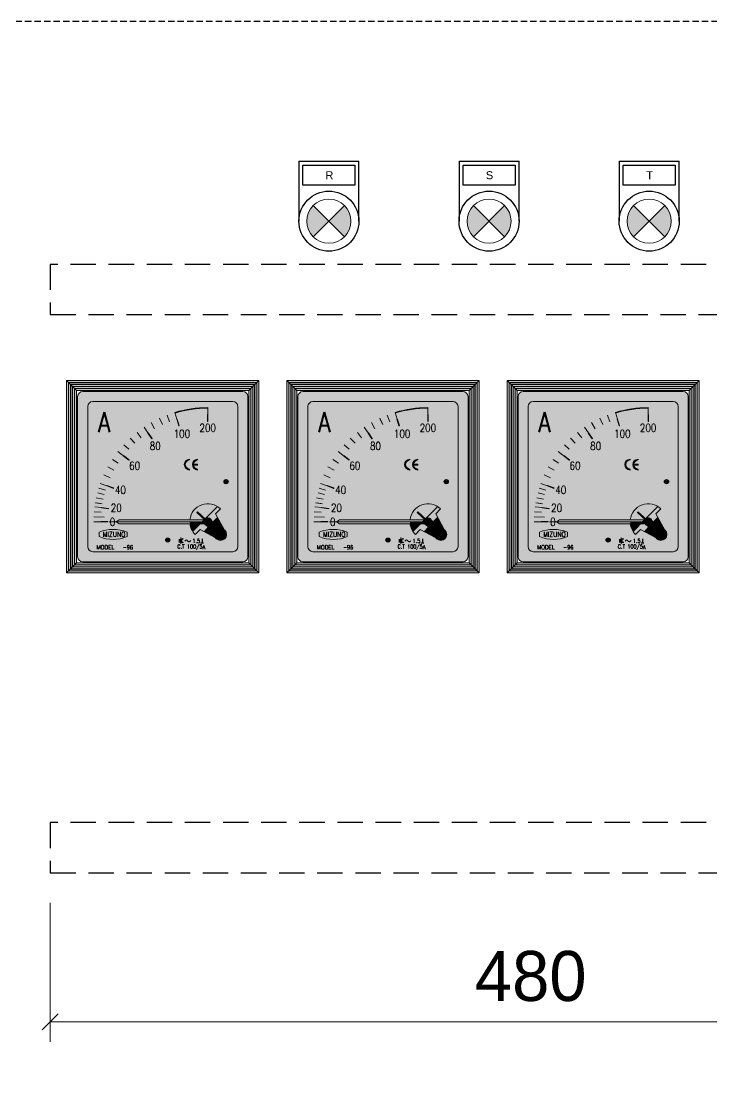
# Model space of a CAD drawing. Header units: millimetres. Extents: x 0 to 3953, y 0 to 2795.
# Drawn here: x 396 to 742, y 1993 to 2519 of the extents above; entities that cross this region are included whole.
import ezdxf
from ezdxf.enums import TextEntityAlignment as Align

# ---------------------------------------------------------------- set-up
doc = ezdxf.new("R2010")
doc.units = ezdxf.units.MM
doc.linetypes.add('HIDDEN2', pattern=[4.7624999999999975, 3.174999999999998, -1.587499999999999])
doc.linetypes.add('HIDDENX2', pattern=[19.049999999999997, 12.7, -6.349999999999999])
for name, color, linetype in [('01', 7, 'HIDDEN2'), ('cover', 4, 'Continuous'), ('DIM', 253, 'Continuous'), ('OBJ1', 2, 'Continuous')]:
    doc.layers.add(name, color=color, linetype=linetype)
doc.layers.add('07', color=5, linetype='Continuous', lineweight=5)
doc.styles.add('Arial', font='arial.ttf')
doc.styles.add('Arial-Black', font='txt')
doc.styles.add('HTXT1', font='romans.shx', dxfattribs={"width": 0.8, "height": 3, "bigfont": 'extfont.shx'})
doc.styles.add('ROMANS', font='romans.shx', dxfattribs={"height": 5, "bigfont": 'romansvn.shx'})
doc.dimstyles.new('Dim-25', dxfattribs={"dimtxt": 25, "dimasz": 8, "dimexe": 10, "dimexo": 15, "dimgap": 10, "dimtad": 1, "dimdec": 0, "dimtxsty": 'Standard', "dimblk": 'OBLIQUE', "dimcen": 10, "dimclrd": 5, "dimclre": 5, "dimclrt": 3, "dimazin": 3, "dimtfac": 1, "dimtdec": 0, "dimtmove": 0, "dimatfit": 3, "dimldrblk": 'OBLIQUE', "dimlwd": 9, "dimlwe": 9})

# ---------------------------------------------------------------- blocks, each defined once
blk = doc.blocks.new('Den XANH')
h = blk.add_hatch(color=5)
h.paths.add_polyline_path([(14.99995469494024, 14.99998362692713), (22.77812928799226, 7.221809033875109, 0.198912367379658), (25.99995469494024, 14.99998362692713, 0.198912367379658), (22.77812928799226, 22.77815821997915)])
h.paths.add_polyline_path([(14.99995469494024, 14.99998362692713), (7.22178010188822, 22.77815821997915, 0.198912367379658), (3.999954694940242, 14.99998362692713, 0.198912367379658), (7.221780101888218, 7.221809033875111)])
at = {"color": 7}
for p, q in [((-4.53050597571e-05, 44.99998362692713), (29.99995469494024, 44.99998362692713)), ((-4.53050597571e-05, 44.99998362692713), (-4.53050597571e-05, 14.99998362692713)), ((29.99995469494024, 14.99998362692713), (29.99995469494024, 44.99998362692713))]:
    blk.add_line(p, q, dxfattribs=at)
blk.add_lwpolyline([(1.999954694940242, 42.99998362692713), (27.99995469494025, 42.99998362692713), (27.99995469494025, 32.99998362692714), (1.999954694940242, 32.99998362692714)], close=True, dxfattribs=at)
blk.add_circle((14.99995469494024, 14.99998362692713), 15, dxfattribs=at)
at = {"layer": '07', "color": 5, "linetype": 'Continuous', "lineweight": 5, "ltscale": 3}
for p, q in [((22.77812928799226, 22.77815821997915), (7.221780101888218, 7.221809033875111)), ((7.221780101888221, 22.77815821997915), (22.77812928799226, 7.221809033875111))]:
    blk.add_line(p, q, dxfattribs=at)
blk.add_circle((14.99995469494024, 14.99998362692713), 11, dxfattribs=at)
at = {"layer": '01', "color": 2, "linetype": 'Continuous', "lineweight": 5, "style": 'Arial-Black'}
blk.add_attdef('T-SP', text='', height=2.400000000139697, dxfattribs=at).set_placement((15.22630830800335, 35.96791798923368), align=Align.CENTER)
blk = doc.blocks.new('Den DO')
h = blk.add_hatch(color=1)
h.paths.add_polyline_path([(7.221780101873663, 7.221809033875108), (14.99995469492568, 14.99998362692713), (7.221780101873665, 22.77815821997915, 0.198912367379658), (3.999954694925689, 14.99998362692713, 0.198912367379658)])
h.paths.add_polyline_path([(25.99995469492569, 14.99998362692713, 0.1989123673796581), (22.77812928797771, 22.77815821997915), (14.99995469492569, 14.99998362692713), (22.77812928797771, 7.221809033875105, 0.198912367379658)])
at = {"color": 7}
for p, q in [((-4.5305074309e-05, 44.99998362692713), (29.99995469492569, 44.99998362692713)), ((-4.5305074309e-05, 44.99998362692713), (-4.5305074309e-05, 14.99998362692713)), ((29.99995469492569, 14.99998362692713), (29.99995469492569, 44.99998362692713))]:
    blk.add_line(p, q, dxfattribs=at)
blk.add_lwpolyline([(1.999954694925691, 42.99998362692713), (27.99995469492569, 42.99998362692713), (27.99995469492569, 32.99998362692714), (1.999954694925691, 32.99998362692714)], close=True, dxfattribs=at)
blk.add_circle((14.99995469492569, 14.99998362692713), 15, dxfattribs=at)
at = {"layer": '07', "color": 1, "linetype": 'Continuous', "lineweight": 5, "ltscale": 3}
for p, q in [((22.77812928797771, 22.77815821997915), (7.221780101873667, 7.22180903387511)), ((7.221780101873664, 22.77815821997915), (22.77812928797771, 7.22180903387511))]:
    blk.add_line(p, q, dxfattribs=at)
blk.add_circle((14.99995469492569, 14.99998362692713), 11, dxfattribs=at)
at = {"layer": '01', "color": 2, "linetype": 'Continuous', "lineweight": 5, "style": 'Arial-Black'}
blk.add_attdef('T-SP', text='', height=2.400000000139697, dxfattribs=at).set_placement((15.2263083079888, 35.96791798923368), align=Align.CENTER)
blk = doc.blocks.new('Den VANG')
h = blk.add_hatch(color=2)
h.paths.add_polyline_path([(22.77812928797771, 7.221809033875107, 0.198912367379658), (25.99995469492569, 14.99998362692713, 0.198912367379658), (22.77812928797771, 22.77815821997915), (14.99995469492569, 14.99998362692713)])
h.paths.add_polyline_path([(7.221780101873662, 7.221809033875109), (14.99995469492569, 14.99998362692713), (7.221780101873665, 22.77815821997915, 0.198912367379658), (3.999954694925687, 14.99998362692713, 0.198912367379658)])
at = {"color": 7}
for p, q in [((-4.5305074309e-05, 44.99998362692713), (29.99995469492569, 44.99998362692713)), ((-4.5305074309e-05, 44.99998362692713), (-4.5305074309e-05, 14.99998362692713)), ((29.99995469492569, 14.99998362692713), (29.99995469492569, 44.99998362692713))]:
    blk.add_line(p, q, dxfattribs=at)
blk.add_lwpolyline([(1.999954694925691, 42.99998362692713), (27.99995469492569, 42.99998362692713), (27.99995469492569, 32.99998362692714), (1.999954694925691, 32.99998362692714)], close=True, dxfattribs=at)
blk.add_circle((14.99995469492569, 14.99998362692713), 15, dxfattribs=at)
at = {"layer": '07', "color": 2, "linetype": 'Continuous', "lineweight": 5, "ltscale": 3}
for p, q in [((22.77812928797771, 22.77815821997915), (7.221780101873667, 7.22180903387511)), ((7.221780101873666, 22.77815821997915), (22.77812928797771, 7.22180903387511))]:
    blk.add_line(p, q, dxfattribs=at)
blk.add_circle((14.99995469492569, 14.99998362692713), 11, dxfattribs=at)
at = {"layer": '01', "color": 2, "linetype": 'Continuous', "lineweight": 5, "style": 'Arial-Black'}
blk.add_attdef('T-SP', text='', height=2.400000000139697, dxfattribs=at).set_placement((15.2263083079888, 35.96791798923368), align=Align.CENTER)
blk = doc.blocks.new('*U5683')
at = {"layer": 'OBJ1', "lineweight": 25, "true_color": 0x333333}
for points in [[(47, 1), (48, 2), (-48.0000000000291, 2), (-47.00000000005821, 1.000000000029102)], [(-47, 1), (-48, 2), (-48, -94), (-47, -93)], [(46.00000000005818, 2.91038e-11), (47, 1), (-47.00000000005821, 1.000000000029102), (-46.00000000005818, 2.91038e-11)], [(-45.99999999997089, 0), (-47, 1), (-47, -93), (-46.00000000005818, -92.0000000000582)], [(45.0000000000291, -0.999999999970896), (46.00000000005818, 2.91038e-11), (-46.00000000005818, 2.91038e-11), (-45.00000000005822, -0.999999999970896)], [(-45, -1), (-46, 0), (-46.00000000005818, -92.0000000000582), (-45, -91)], [(45, -90.99999999997085), (46, -92), (46, 0), (45, -1)], [(46, -92), (47, -93), (47, 1), (46, 0)], [(46.99999999997089, -92.99999999997087), (48, -93.9999999999709), (48, 1.999999999970895), (47, 0.999999999970896)], [(44.0000000000582, -1.999999999970895), (45.00000000008731, -0.999999999970896), (-45.0000000000291, -0.999999999970896), (-44.0000000000291, -1.999999999970895)], [(-44.0000000000291, -2), (-45, -1.000000000029102), (-45.0000000000291, -91.00000000002912), (-44, -90)], [(43, -3), (44, -1.999999999970895), (-44.0000000000582, -1.999999999970895), (-43.00000000008731, -2.999999999970896)], [(-42.9999999999709, -3.000000000029102), (-44, -1.999999999970895), (-44, -90), (-43, -89)], [(44, -2), (43.0000000000291, -2.999999999970896), (42.9999999999709, -88.99999999994179), (44, -90)], [(45, -1), (44, -2), (44, -90), (45, -91)], [(-42.9999999999709, -88.9999999999709), (-43.99999999997089, -89.99999999997092), (44, -90), (42.9999999999709, -88.9999999999709)], [(47.9999999999709, -94), (47, -93), (-46.99999999997089, -92.99999999997087), (-48, -94)], [(-45.99999999997089, -91.99999999997087), (-46.99999999997089, -92.99999999997087), (46.99999999997089, -93), (45.99999999994177, -92)], [(-44.99999999994177, -90.99999999997085), (-45.99999999994177, -91.99999999997087), (46, -92), (44.99999999997089, -91)], [(45, -91), (44, -90), (-43.99999999994178, -89.99999999997092), (-44.99999999994177, -90.99999999997085)]]:
    blk.add_hatch(color=250, dxfattribs=at).paths.add_polyline_path(points)
at = {"layer": 'OBJ1', "lineweight": 25, "true_color": 0xc2c2b6}
h = blk.add_hatch(color=9, dxfattribs=at)
h.paths.add_polyline_path([(42.5, -6.000000000029102, 0.4142135623765049), (40, -3.5), (-40, -3.500000000029102, 0.4142135623730951), (-42.5, -6.000000000029102), (-42.5, -85.9999999999709, 0.4142135623730951), (-40, -88.4999999999709), (40, -88.4999999999709, 0.4142135623730951), (42.5, -85.9999999999709)])
h.paths.add_polyline_path([(37.5, -11.0000000000291, 0.4142135623730951), (35, -8.500000000029102), (-35, -8.500000000029102, 0.4142135623730951), (-37.5, -11.0000000000291), (-37.5, -80.9999999999709, 0.4142135623730951), (-35, -83.4999999999709), (35, -83.4999999999709, 2.414213562373094), (32.5, -80.9999999999709, 1), (37.5, -81)], flags=16)
at = {"layer": 'OBJ1', "lineweight": 25, "true_color": 0x9e9e8a}
blk.add_hatch(color=252, dxfattribs=at).paths.add_polyline_path([(37.5, -11.0000000000291, 0.4142135623730951), (35, -8.500000000029102), (-35, -8.500000000029102, 0.4142135623730951), (-37.5, -11.0000000000291), (-37.5, -80.9999999999709, 0.4142135623730951), (-35, -83.4999999999709), (35, -83.4999999999709, 0.4142135623696853), (37.5, -81)])
at = {"layer": 'OBJ1', "lineweight": 15}
for points in [[(6.081127271230797, -13.91593072770047), (6.167542390845482, -14.20321530284127, -0.0731777841023041), (22.5, -11.79999999995925), (22.5, -11.49999999997089, 0.0731777841022973)], [(7.188224725425242, -17.25293404702097), (7.08930366684217, -17.26758410409093), (6.998930186557117, -17.31039337944821), (8.007192862161899, -20.66222842654679), (8.09748006251175, -20.61923748045229), (8.196429180039557, -20.60477815341437)], [(-19.5711506101652, -35.50303308575531), (-19.64425265497993, -35.5712686413317), (-19.69234341033734, -35.65894577201107), (-16.94697381631703, -37.80399466695963, -0.0009877140198275), (-16.82539080345305, -37.64838537730975)], [(-30.5131979220896, -61.3769376586424), (-30.54333577456418, -61.57392315554897), (-27.06235970836133, -62.02844788285439), (-27.03791171655757, -61.84389081876725)], [(-27.48298197053373, -68.39999999999418), (-30.98298216011608, -68.39999999999418, 0.0004674378966477), (-30.9830756476731, -68.4999999999709, 0.0004674378966817), (-30.98298216011608, -68.59999999997672), (-27.48298197053373, -68.60000000181026, -0.0005001696217268), (-27.48308200453176, -68.4999999999709, -0.0005001696125924)]]:
    blk.add_hatch(color=250, dxfattribs=at).paths.add_polyline_path(points)
at = {"layer": 'OBJ1', "lineweight": 18, "true_color": 0x0f0f0f}
for points in [[(22.59999999997672, -15.00009345801663), (22.39999999996507, -15.00009345798753), (22.40000000002329, -18.49999999997089), (22.5, -18.49999999997089), (22.59999999997672, -18.49999999997089)], [(-7.289146153896578, -24.07868123153458), (-7.379568951204419, -24.12138623962528), (-7.452733967220408, -24.18955427053152), (-5.497995811572764, -27.09282806795091), (-5.42483079561498, -27.02466003707377), (-5.334457315271717, -26.98185076168738)], [(-27.85402053926373, -50.47165827892603), (-27.90219204622554, -50.55929106922121), (-27.91920717956964, -50.657832863566), (-24.62186751299305, -51.83152410204638), (-24.60485237964895, -51.73298230761428), (-24.55668087268714, -51.64534951743553)]]:
    blk.add_hatch(color=250, dxfattribs=at).paths.add_polyline_path(points)
at = {"layer": 'OBJ1', "lineweight": 15, "true_color": 0x0f0f0f}
h = blk.add_hatch(color=250, dxfattribs=at)
edge = h.paths.add_edge_path()
edge.add_ellipse((14.01762629527366, -39.94114164999337), major_axis=(-3.241788484679998, 8e-16), ratio=0.8637207557603191, start_angle=282.4888764607996, end_angle=437.5111235392002)
edge.add_line((13.40849784994498, -42.69126910655177), (13.40849784997408, -42.24513732289778))
edge.add_ellipse((14.01762629527366, -39.94114164999337), major_axis=(-2.741788484679998, 7e-16), ratio=0.8618645395826035, start_angle=284.8089846454369, end_angle=435.1910153545631, ccw=False)
edge.add_line((13.40849784994498, -37.63714597705984), (13.40849784994498, -37.19101419340586))
h = blk.add_hatch(color=250, dxfattribs=at)
edge = h.paths.add_edge_path()
edge.add_ellipse((18.02906816528411, -39.94114164999337), major_axis=(-3.241788484679998, 8e-16), ratio=0.8637207557603191, start_angle=282.4888764607996, end_angle=437.5111235392002)
edge.add_line((17.41993971995543, -42.69126910655177), (17.41993971998454, -42.24513732289778))
edge.add_ellipse((18.02906816528411, -39.94114164999337), major_axis=(-2.741788484679998, 7e-16), ratio=0.8618645395826035, start_angle=365.2391407319918, end_angle=435.1910153545631, ccw=False)
edge.add_line((15.30266683857189, -40.19114164999336), (17.41993972001364, -40.19114164999336))
edge.add_line((17.41993971995543, -40.19114164999336), (17.41993971998454, -39.69114164997882))
edge.add_line((17.41993972001364, -39.69114164996426), (15.30266683854279, -39.69114164996426))
edge.add_ellipse((18.02906816528411, -39.94114164999337), major_axis=(-2.741788484679998, 7e-16), ratio=0.8618645395826035, start_angle=284.8089846454369, end_angle=354.7608592680082, ccw=False)
edge.add_line((17.41993971995543, -37.63714597705984), (17.41993971998454, -37.19101419339131))
at = {"layer": 'OBJ1', "lineweight": 30, "true_color": 0x141414}
for points in [[(21.19600290028029, -67.00844587388565, -0.0042167665158653), (21.22134518591338, -66.98666460637467), (27.39304720624932, -60.94631950382609, 0.5574766440319135), (13.55572809002479, -67.4999999999709), (20.51880284998333, -67.4999999999709), (20.51880284998333, -67.68839377557742), (20.87248144706245, -67.33215462547378), (17.08868080002139, -63.93877164996229), (17.23986387989134, -63.78281024994794), (17.39944600994931, -63.62926540998159)], [(28.78016778122401, -62.05333476595114, 0.0494178174533333), (27.39304720622022, -60.94631950385519), (21.22134518585517, -66.98666460640379, -0.5270277873931919), (24.37288244740921, -67.85389359598047), (24.97557758889161, -68.79463277611647), (27.32459153028321, -66.37876603519544), (26.337880310748, -64.56037124583963)], [(24.97557758886251, -68.79463277611647), (27.24561513005756, -72.33790549958938, -0.3059790122533372), (30.60205770639004, -72.41875757370144), (27.32459153028321, -66.37876603519544)], [(13.55572808999568, -69.4999999999709, 0.1145223432113708), (14.91049905345426, -73.33730042297975), (18.72021797325578, -69.4999999999709)], [(22.87440803757636, -71.04754151328234), (21.76146960729966, -70.33840012131259, -0.3062721121387764), (20.51880284998333, -68.4999999999709), (20.51880284998333, -69.4999999999709), (18.72021797328489, -69.5), (14.91049905348336, -73.33730042297975, 0.0578234365606001), (16.21983221877599, -74.94666523399064), (18.66211968922289, -72.43962875410216), (20.66026822093409, -73.51189117284956)], [(20.66026822093409, -73.51189117284956), (26.41875757373055, -76.60205770639004, -0.1557283884267411), (25.86396103067091, -74.8639610306709, -0.1427860682749531), (26.33391177837621, -73.25186587809003), (22.87440803754726, -71.04754151328234)]]:
    blk.add_hatch(color=250, dxfattribs=at).paths.add_polyline_path(points)
at = {"layer": 'OBJ1', "lineweight": 25, "true_color": 0x2b2b2b}
for points in [[(13.55572808999568, -67.4999999999709), (-21.7536104900064, -67.4999999999709), (-23.23251691000769, -68.5), (13.5, -68.4999999999709, -0.0278424447443727)], [(20.51880284998333, -67.68839377560651), (20.51880285004154, -67.4999999999709), (13.55572808999568, -67.4999999999709, 0.0278424447445749), (13.5, -68.4999999999709), (19.71303023706423, -68.4999999999709)], [(13.5, -68.4999999999709), (-23.23251691000769, -68.4999999999709), (-21.7536104900064, -69.4999999999709), (13.55572808999568, -69.4999999999709, -0.0278424447447772)], [(19.71303023706423, -68.4999999999709), (13.5, -68.4999999999709, 0.0278424447445749), (13.55572808999568, -69.4999999999709), (18.72021797328489, -69.4999999999709)], [(20.51880284998333, -68.4999999999709), (19.71303023706423, -68.4999999999709), (18.72021797325578, -69.4999999999709), (20.51880284998333, -69.4999999999709)]]:
    blk.add_hatch(color=250, dxfattribs=at).paths.add_polyline_path(points)
at = {"layer": 'OBJ1', "lineweight": 30, "true_color": 0x030303}
for points in [[(21.26230462754029, -67.68175532261375, -0.0777900780864964), (21.57153271106654, -67.34269162255805), (17.39944600994931, -63.6292654099525), (17.23986388026968, -63.78281024988972), (17.08868080002139, -63.93877164996229)], [(24.3728824473219, -67.85389359583496), (23.86980308999773, -67.06864342608604, 0.3835460179617169), (21.22134518565145, -66.98666460660752), (21.1976198044722, -67.00988502288237), (21.57153271103743, -67.34269162255805, -0.6293609240649536), (23.98371634318028, -68.4999999999709, -1), (21.01628365681972, -68.4999999999709, -0.1470823766087105), (21.26230462751118, -67.68175532261375), (20.88893570535583, -67.34691111111897, 0.3762245322461113), (21.14573564950843, -69.94606715481495), (21.76146960724145, -70.33840012131259, 0.6427278185730673)]]:
    blk.add_hatch(color=18, dxfattribs=at).paths.add_polyline_path(points)
at = {"layer": 'OBJ1', "lineweight": 25, "true_color": 0x2b2b2b}
blk.add_hatch(color=250, dxfattribs=at).paths.add_polyline_path([(19.71303023703512, -68.4999999999709), (20.51880284998333, -68.4999999999709), (20.51880284998333, -67.68839377557742)], flags=17)
at = {"layer": 'OBJ1', "lineweight": 15, "true_color": 0x1c1c1c}
blk.add_hatch(color=250, dxfattribs=at).paths.add_polyline_path([(20.88893570535583, -67.34691111111897), (20.87248144706245, -67.33215462547378), (20.51880284998333, -67.68839377557742), (20.51880284998333, -68.4999999999709, -0.1565621979539747)])
at = {"layer": 'OBJ1', "lineweight": 25, "true_color": 0xdfaf9f}
blk.add_hatch(color=21, dxfattribs=at).paths.add_polyline_path([(23.98371634318028, -68.4999999999709, 1), (21.01628365681972, -68.4999999999709, 1)])
at = {"layer": 'OBJ1', "lineweight": 30, "true_color": 0x383838}
blk.add_hatch(color=250, dxfattribs=at).paths.add_polyline_path([(24.37288244740921, -67.85389359598047, -0.6427278185550493), (21.76146960718325, -70.33840012122528), (26.33391177837621, -73.25186587809003, -0.1088530434447113), (27.24561513005756, -72.33790549958938)])
at = {"layer": 'OBJ1', "lineweight": 25, "true_color": 0x191915}
blk.add_hatch(color=250, dxfattribs=at).paths.add_polyline_path([(28.86396103067091, -71.86396103067091, 1), (28.86396103067091, -77.8639610306709, 1)])
at = {"layer": 'OBJ1', "lineweight": 25, "true_color": 0x2f2f27}
blk.add_hatch(color=250, dxfattribs=at).paths.add_polyline_path([(30.42813615914202, -76.17920849553775, 0.0488725903343103), (30.65367290261202, -75.85059730702778), (27.29979740548879, -73.54869988543214, 0.0489437404981566), (27.07397772843251, -73.87781727639957)])
at = {"color": 41, "lineweight": 15, "true_color": 0xeedc77}
for p, q in [((31.49857875582529, -48.49999999997089), (31.19257139100227, -48.19399263517698)), ((31.19257139106049, -48.80600736473571), (31.49857875582529, -48.49999999997089)), ((31.3318016071571, -48.05476241905124), (31.63780897198012, -48.36076978387428)), ((31.63780897198012, -48.63923021612571), (31.33180160721531, -48.94523758089054)), ((31.63780897198012, -48.36076978387428), (31.94381633668673, -48.05476241910946)), ((31.94381633674493, -48.94523758089054), (31.63780897198012, -48.63923021612571)), ((32.08304655278335, -48.19399263526429), (31.77703918807674, -48.49999999997089)), ((31.77703918807674, -48.49999999997089), (32.08304655289976, -48.8060073647648)), ((2.36076978384517, -77.67555788441676), (2.054762419022154, -77.36955051962286)), ((2.05476241908036, -77.9815652491816), (2.36076978384517, -77.67555788441676)), ((2.19399263517698, -77.23032030349712), (2.5, -77.53632766832015)), ((2.5, -77.81478810057159), (2.193992635235189, -78.12079546533641)), ((2.5, -77.53632766832015), (2.806007364706601, -77.23032030355535)), ((2.806007364764809, -78.12079546533641), (2.5, -77.81478810057159)), ((2.945237580803221, -77.36955051971017), (2.639230216096621, -77.67555788441676)), ((2.639230216096621, -77.67555788441676), (2.945237580919638, -77.98156524921068))]:
    blk.add_line(p, q, dxfattribs=at)
at = {"layer": 'cover', "color": 3, "ltscale": 100}
blk.add_lwpolyline([(-46, -92), (46, -92), (46, 0), (-46, 0)], close=True, dxfattribs=at)
at = {"layer": 'OBJ1', "color": 27, "lineweight": 15}
for p, q in [((-48, 2), (48, 2)), ((-48, -94), (-48, 2)), ((-43, -3.000000000029102), (-48, 2)), ((-47.00000000005821, 1.000000000029102), (47, 1)), ((-47, 0.999999999970896), (-47, -93)), ((-46.00000000005818, 2.91038e-11), (46, 2.91038e-11)), ((43, -3), (48, 2)), ((46, 2.91038e-11), (46, -91.99999999997087)), ((47, 1.000000000029102), (47, -93)), ((48, 2), (48, -94)), ((-46, -2.91038e-11), (-46.00000000005818, -92)), ((-45.00000000005822, -0.999999999970896), (45, -0.999999999970896)), ((-45, -1.000000000029102), (-45, -90.99999999997085)), ((-44.0000000000582, -1.999999999970895), (44, -1.999999999970895)), ((-44, -2.0000000000291), (-44, -90)), ((-43.0000000000582, -2.999999999970896), (42.99999999994177, -3)), ((-43, -3.000000000029102), (-43, -89)), ((43, -2.999999999970896), (42.99999999994177, -89)), ((44, -1.999999999970895), (44, -90)), ((45, -0.999999999970896), (45, -90.99999999997085)), ((-48, -94), (-43, -89)), ((-43, -88.9999999999709), (43, -88.9999999999709)), ((43, -89), (48, -94)), ((48, -94), (-48, -94)), ((-47, -92.99999999997087), (46.99999999994179, -93)), ((-46, -91.99999999997087), (45.99999999994177, -92)), ((-45, -90.99999999997085), (44.99999999994177, -91)), ((-44, -89.99999999997092), (44, -90))]:
    blk.add_line(p, q, dxfattribs=at)
at = {"layer": 'OBJ1', "color": 9, "lineweight": 15, "true_color": 0xc2c2b6}
for p, q in [((-40, -3.500000000029102), (40, -3.5)), ((-42.5, -6.000000000029102), (-42.5, -85.9999999999709)), ((-35, -8.500000000029102), (35, -8.500000000029102)), ((42.5, -6.000000000029102), (42.5, -85.9999999999709)), ((-37.5, -11.0000000000291), (-37.5, -80.9999999999709)), ((37.5, -11.0000000000291), (37.5, -81)), ((-35, -83.4999999999709), (35, -83.4999999999709)), ((-40, -88.4999999999709), (40, -88.4999999999709))]:
    blk.add_line(p, q, dxfattribs=at)
at = {"layer": 'OBJ1', "color": 250, "lineweight": 18, "true_color": 0x0f0f0f}
for p, q in [((3.384076194954103, -18.53169547519064), (2.133501740405336, -15.26274097358691)), ((7.08930366684217, -17.26758410409093), (6.081127271230797, -13.91593072772957)), ((7.089276746264657, -17.26749460742576), (6.081127271230797, -13.91593072772957)), ((22.5, -14.99999999997089), (22.39999999996507, -14.99999999997089)), ((22.39999999996507, -14.99999999997089), (22.40000000002329, -18.49999999997089)), ((22.59999999997672, -15.00009345798753), (22.40000000002329, -15.00009345798753)), ((22.59999999997672, -18.49999999997089), (22.59999999997672, -15.00009345798753)), ((-4.055301651067566, -22.05577587874723), (-5.792564375849906, -19.01736869322485)), ((-0.1030153605970554, -20.00924112153007), (-1.581717300112359, -16.83694848461891)), ((22.40000000002329, -18.49999999997089), (22.5, -18.49999999997089)), ((22.5, -18.49999999997089), (22.59999999997672, -18.49999999997089)), ((-7.379568951262625, -24.12138623965438), (-9.334307106968481, -21.2181124422641)), ((-7.379568951262625, -24.12138623965438), (-7.452733967278617, -24.18955427056062)), ((-5.497995811572764, -27.09282806795091), (-7.452733967278617, -24.18955427056062)), ((-7.379568951262625, -24.12138623965438), (-7.289146153896578, -24.07868123153458)), ((-5.334457315271717, -26.98185076168738), (-7.289146153896578, -24.07868123153458)), ((-13.92785961378831, -29.31759267274174), (-16.31099061656277, -26.75425761393853)), ((-5.424830795556771, -27.02466003707377), (-5.497995811572764, -27.09282806795091)), ((-5.424830795556771, -27.02466003707377), (-5.334457315271717, -26.98185076168738)), ((-20.11446658952627, -35.20387457555626), (-20.11446658952627, -35.20387457555626)), ((-20.11446658952627, -35.20387457555626), (-20.11446658952627, -35.20387457555626)), ((-24.43720982020022, -42.82611571458983), (-27.50786840653745, -41.1465158080682)), ((-26.30839131894755, -46.59130453766556), (-29.50146364822285, -45.15802539527067)), ((-31.91728079458699, -51.71725647995481), (-28.62387660553213, -52.73296981595922)), ((-31.19953171280213, -49.38559983071172), (-27.90219204622554, -50.55929106916301)), ((-27.90219204622554, -50.55929106919212), (-27.91920717951143, -50.657832863566)), ((-27.91920717951143, -50.657832863566), (-24.62186751293484, -51.83152410201728)), ((-27.90219204622554, -50.55929106919212), (-27.85402053926373, -50.47165827895515)), ((-24.55668087268714, -51.64534951743553), (-27.85402053926373, -50.47165827895515)), ((-24.60485237964895, -51.7329823076434), (-24.62186751293484, -51.83152410201728)), ((-24.60485237964895, -51.7329823076434), (-24.55668087268714, -51.64534951743553)), ((-33.17828581173671, -56.55569476555683), (-29.80987855239073, -57.27829755179119)), ((-32.44295982236508, -54.16137327381875), (-29.26621655927738, -54.99041735884384)), ((-33.96204964118079, -61.02037927150377), (-30.53666069998872, -61.47414618736365)), ((-33.70276797952829, -59.00005939789116), (-30.25172082288191, -59.58338908397127)), ((-34.3902459841338, -66.00241035074578), (-29.22096012649126, -66.22935179964406)), ((-34.28028198133688, -63.50004218766115), (-30.79377343860688, -63.80705714103533)), ((-34.5, -68.4999999999709), (-31, -68.4999999999709))]:
    blk.add_line(p, q, dxfattribs=at)
at = {"layer": 'OBJ1', "color": 250, "lineweight": 15, "true_color": 0x0f0f0f}
for p, q in [((22.5, -15.00009345798753), (22.5, -11.49999999997089)), ((-1.322660405712666, -17.39270908560138), (-0.1030153605970554, -20.00924112150096)), ((-12.77660994126927, -23.96891145201516), (-10.7208231225959, -26.56401412797277)), ((-19.37285542848985, -30.09054185025161), (-16.92554680322064, -32.33542811989901)), ((-15.81017920735758, -27.29293863550993), (-13.92785961378831, -29.31759267274174)), ((-20.11446658952627, -35.20387457555626), (-22.41556202113861, -33.40595081311767)), ((-25.03465197246987, -37.38710089746746), (-22.26382945035584, -39.20068988960703)), ((13.40849784994498, -37.19101419340586), (13.40849784994498, -37.63714597705984)), ((17.41993971995543, -39.69114164999337), (15.30266683851368, -39.69114164999337)), ((17.41993971995543, -40.19114164999336), (15.30266683851368, -40.19114164999336)), ((17.41993971995543, -37.19101419340586), (17.41993971995543, -37.63714597705984)), ((17.41993971995543, -39.69114164999337), (17.41993971995543, -40.19114164999336)), ((13.40849784994498, -42.24513732289778), (13.40849784994498, -42.69126910655177)), ((17.41993971995543, -42.24513732289778), (17.41993971995543, -42.69126910655177)), ((-32.44295982236508, -54.16137327381875), (-29.26621655927738, -54.99041735884384)), ((-32.8835623342311, -59.13852953468449), (-30.25172082288191, -59.58338908397127)), ((-34.5, -68.4999999999709), (-31, -68.4999999999709))]:
    blk.add_line(p, q, dxfattribs=at)
at = {"layer": 'OBJ1', "color": 250, "lineweight": 15}
for p, q in [((22.5, -11.49999999997089), (22.5, -11.79999999995925)), ((7.08930366684217, -17.26758410409093), (6.998930186557117, -17.31039337947732)), ((8.007192862103691, -20.66222842654679), (6.998930186557117, -17.31039337947732)), ((7.08930366684217, -17.26758410409093), (7.188224725425242, -17.25293404702097)), ((7.188224725425242, -17.25293404702097), (8.196429180039557, -20.60477815341437)), ((8.09748006251175, -20.61923748045229), (8.007192862103691, -20.66222842654679)), ((8.09748006251175, -20.61923748045229), (8.196429180039557, -20.60477815341437)), ((-20.11446658952627, -35.20387457555626), (-19.64425265497993, -35.5712686413608)), ((-19.64425265497993, -35.5712686413317), (-19.69234341033734, -35.65894577201107)), ((-16.93436965683941, -37.81384271741263), (-19.69234341033734, -35.65894577201107)), ((-19.64425265497993, -35.5712686413317), (-19.5711506101652, -35.50303308575531)), ((-16.81319221941521, -37.65791653154884), (-19.5711506101652, -35.50303308575531)), ((-16.88628455752041, -37.72616248461418), (-16.93436965683941, -37.81384271741263)), ((-16.88628455752041, -37.72616248461418), (-16.81319221941521, -37.65791653154884)), ((-30.5131979220896, -61.3769376586424), (-30.54333577456418, -61.57392315554897)), ((-30.54333577456418, -61.57392315554897), (-27.06235970841954, -62.02844788285439)), ((-27.03791171655757, -61.84389081876725), (-30.5131979220896, -61.3769376586424)), ((-27.03791171655757, -61.84389081873813), (-27.06235970836133, -62.02844788282527)), ((-31, -68.4999999999709), (-31, -68.39999999999418)), ((-31, -68.39999999999418), (-27.48298197053373, -68.39999999999418)), ((-31, -68.4999999999709), (-31, -68.59999999997672)), ((-31, -68.59999999997672), (-27.48298197053373, -68.60000000181026)), ((-27.48298197053373, -68.39999999999418), (-27.48298197053373, -68.59999999997672))]:
    blk.add_line(p, q, dxfattribs=at)
at = {"layer": 'OBJ1', "color": 27, "lineweight": 18}
for p, q in [((21.1976198044722, -67.00988502288237), (27.39304720622022, -60.94631950385519)), ((-21.7536104900064, -67.4999999999709), (-23.23251691000769, -68.4999999999709)), ((20.51880284998333, -67.4999999999709), (-21.7536104900064, -67.4999999999709)), ((20.87248144706245, -67.33215462547378), (14.91049905342515, -73.33730042300884)), ((17.23986387997866, -63.78281024997703), (17.08868079999229, -63.93877164999139)), ((17.08868079999229, -63.93877164999139), (21.26230462751118, -67.68175532261375)), ((17.23986387997866, -63.78281024997703), (17.39944600994931, -63.62926540998159)), ((17.39944600994931, -63.62926540998159), (21.57153271103743, -67.34269162255805)), ((20.51880284998333, -68.4999999999709), (20.51880284998333, -67.4999999999709)), ((24.37288244743831, -67.85389359603867), (27.24561513005756, -72.33790549958938)), ((24.97557758889161, -68.79463277611647), (27.32459153025411, -66.37876603522454)), ((-23.23251691000769, -68.4999999999709), (-26.74091818538727, -68.4999999999709)), ((20.51880285004154, -68.4999999999709), (-23.23251691000769, -68.4999999999709)), ((-21.7536104900064, -69.4999999999709), (-23.23251691000769, -68.4999999999709)), ((20.51880284998333, -69.4999999999709), (-21.7536104900064, -69.4999999999709)), ((20.51880284998333, -68.4999999999709), (20.51880284998333, -69.4999999999709)), ((22.87440803751815, -71.04754151331142), (20.66026822093409, -73.51189117284956)), ((26.3339117783471, -73.25186587809003), (21.76146960741608, -70.3384001213708))]:
    blk.add_line(p, q, dxfattribs=at)
at = {"layer": 'OBJ1', "color": 9, "lineweight": 18, "true_color": 0xc2c2b6}
for p, q in [((26.3378803107189, -64.56037124586874), (28.78016778122401, -62.05333476595114)), ((26.3378803107189, -64.56037124583963), (30.60205770639004, -72.41875757373055)), ((18.66211968922289, -72.43962875410216), (16.21983221877599, -74.94666523401973)), ((16.21983221877599, -74.94666523401973), (18.66211968922289, -72.43962875410216)), ((18.66211968922289, -72.43962875410216), (26.41875757375965, -76.60205770641915)), ((27.29979740548879, -73.54869988543214), (30.65367290261202, -75.85059730702778)), ((27.07397772843251, -73.87781727639957), (30.42813615914202, -76.17920849553775))]:
    blk.add_line(p, q, dxfattribs=at)
at = {"layer": 'OBJ1', "color": 250, "lineweight": 18}
for p, q in [((-31.83279665443115, -73.7222222396813), (-31.83279665443115, -75.97130981876398)), ((-17.83279665448936, -73.7222222396813), (-17.83279665448936, -75.9713098187931)), ((8.008712621056471, -77.46684639857267), (9.8043898754986, -77.12904826700105)), ((8.990696308494078, -76.41619346788502), (8.990696308494078, -79.52403028769186))]:
    blk.add_line(p, q, dxfattribs=at)
at = {"layer": 'OBJ1', "color": 250, "lineweight": 25}
for p, q in [((8.008712621056471, -77.46684639857267), (9.8043898754986, -77.12904826700105)), ((8.008712621056471, -77.46684639857267), (9.66594171145698, -77.71759911917616)), ((8.008712621056471, -78.02935274250922), (9.66594171145698, -77.71759911917616)), ((8.008712621056471, -78.02935274250922), (9.66594171145698, -78.28010546308359)), ((8.008712621114682, -78.59185908641665), (9.66594171145698, -78.28010546308359)), ((8.008712621114682, -78.59185908641665), (9.8043898754986, -78.8635601803835)), ((19.67272292700363, -77.05681609048042), (19.67272292700363, -79.09028350649169)), ((18.9099717119825, -79.09028350649169), (20.36820697644726, -79.09028350649169))]:
    blk.add_line(p, q, dxfattribs=at)
at = {"layer": 'OBJ1', "color": 27, "lineweight": 25}
for centre in [(31.63780897198012, -48.49999999997089), (2.5, -77.67555788441676)]:
    blk.add_circle(centre, 1, dxfattribs=at)
at = {"layer": 'OBJ1', "color": 41, "linetype": 'ByBlock', "lineweight": 15, "true_color": 0xeedc77}
for centre in [(31.63780897198012, -48.49999999997089), (2.5, -77.67555788441676)]:
    blk.add_circle(centre, 0.84, dxfattribs=at)
at = {"layer": 'OBJ1', "color": 27, "lineweight": 18}
blk.add_circle((22.5, -68.4999999999709), 1.483716343185935, dxfattribs=at)
at = {"layer": 'OBJ1', "color": 9, "lineweight": 18, "true_color": 0xc2c2b6}
blk.add_circle((28.86396103067091, -74.8639610306709), 3, dxfattribs=at)
at = {"layer": 'OBJ1', "color": 250, "lineweight": 25}
for centre in [(9.94249751669122, -77.10306781699181), (9.94249751669122, -78.83757973034517)]:
    blk.add_circle(centre, 0.1405300834029164, dxfattribs=at)
at = {"layer": 'OBJ1', "color": 9, "lineweight": 15, "true_color": 0xc2c2b6}
for centre, start, end in [((-40, -6.000000000029102), 90, 180), ((40, -6.000000000029102), 0, 90), ((-35, -11.0000000000291), 90, 180), ((35, -11.0000000000291), 0, 90), ((-35, -80.9999999999709), 180, 270), ((35, -81), 270, 0), ((-40, -85.9999999999709), 180, 270), ((40, -85.9999999999709), 270, 0)]:
    blk.add_arc(centre, 2.5, start, end, dxfattribs=at)
at = {"layer": 'OBJ1', "color": 250, "lineweight": 15}
for radius in [57.00000000001455, 56.70000000001164]:
    blk.add_arc((22.5, -68.4999999999709), radius, 90, 106.7412721823098, dxfattribs=at)
at = {"layer": 'OBJ1', "color": 41, "linetype": 'ByBlock', "lineweight": 15, "true_color": 0xeedc77}
for centre, radius, start, end in [((31.26218649907969, -48.12437752712867), 0.0984506299738952, 45.00000000427408, 224.9999999924829), ((31.2621864991379, -48.87562247281312), 0.0984506299713328, 135.0000000004424, 314.9999999957259), ((32.01343144476414, -48.12437752718688), 0.0984506299815822, 315.0000000004423, 135.0000000004424), ((32.01343144482236, -48.87562247284222), 0.0984506299687705, 224.9999999877664, 45.00000000899055), ((2.124377527099568, -77.29993541157455), 0.0984506299738952, 45.00000000427408, 224.9999999924829), ((2.124377527157774, -78.051180357259), 0.0984506299713328, 135.0000000004424, 314.9999999957259), ((2.875622472784016, -77.29993541163277), 0.0984506299815822, 315.0000000004423, 135.0000000004424), ((2.875622472842223, -78.05118035728809), 0.0984506299687705, 224.9999999877664, 45.00000000899055)]:
    blk.add_arc(centre, radius, start, end, dxfattribs=at)
at = {"layer": 'OBJ1', "color": 9, "lineweight": 18, "true_color": 0xc2c2b6}
for centre, radius, start, end in [((22.5, -68.4999999999709), 9, 45.7495232442137, 173.6206297916501), ((22.5, -68.4999999999709), 9, 186.3793702083499, 225.7495232442137), ((28.86396103067091, -74.8639610306709), 2.043653524065109, 139.9404658112731, 151.1486009210659), ((28.86396103067091, -74.8639610306709), 2.043653524065109, 319.9409669240531, 331.1328345298811)]:
    blk.add_arc(centre, radius, start, end, dxfattribs=at)
at = {"layer": 'OBJ1', "color": 27, "lineweight": 18}
blk.add_arc((22.5, -68.4999999999709), 1.981197149987563, 144.4075214326411, 131.1617066542584, dxfattribs=at)
at = {"layer": 'OBJ1', "color": 250, "lineweight": 18}
for centre, radius, start, end in [((-24.83279665443115, -90.8467660291353), 18.49999999991149, 67.7667282020393, 112.2332717979607), ((-24.83279665443115, -58.84676602925174), 18.49999999997884, 247.7667282020393, 292.2332717979607)]:
    blk.add_arc(centre, radius, start, end, dxfattribs=at)
at = {"layer": 'OBJ1', "color": 250, "lineweight": 25}
for centre, radius, start, end in [((11.77414384711301, -78.64010705269175), 0.9057334421040192, 29.22821423272562, 149.4755573158565), ((13.12150468729669, -77.33731304950197), 1.025039036322419, 237.0887620884948, 329.2459705124842)]:
    blk.add_arc(centre, radius, start, end, dxfattribs=at)
at = {"layer": 'OBJ1', "color": 250, "lineweight": 15, "true_color": 0x0f0f0f}
for centre, major_axis, ratio, start_param, end_param in [((14.01762629527366, -39.94114164999337), (-3.241788484679998, 8e-16), 0.8637207557603191, 4.901411470570119, 7.664959143789053), ((14.01762629527366, -39.94114164999337), (-2.741788484679998, 7e-16), 0.8618645395826035, 4.936423011782686, 7.629947602576486), ((18.02906816528411, -39.94114164999337), (-3.241788484679998, 8e-16), 0.8637207557603191, 4.901411470570119, 7.664959143789053), ((18.02906816528411, -39.94114164999337), (-2.741788484679998, 7e-16), 0.8618645395826035, 4.936423011782686, 6.177191486585963), ((18.02906816528411, -39.94114164999337), (-2.741788484679998, 7e-16), 0.8618645395826035, 6.38917912777321, 7.629947602576486)]:
    blk.add_ellipse(centre, major_axis=major_axis, ratio=ratio, start_param=start_param, end_param=end_param, dxfattribs=at)
at = {"layer": 'OBJ1', "color": 0, "lineweight": 30, "insert": (-32.42679954005871, -13.82701537999674), "char_height": 10, "width": 13.33669885000563, "attachment_point": 1, "style": 'HTXT1'}
blk.add_mtext('{\\C250;\\c986895;A}', dxfattribs=at)
at = {"layer": 'OBJ1', "color": 250, "lineweight": 15, "attachment_point": 1}
for s, insert, char_height, width, style in [('200', (18.33747968749958, -19.5976831894659), 4, 9.708894890005467, 'HTXT1'), ('100', (5.454539597500115, -22.59008485949016), 4, 18.93495667001116, 'HTXT1'), ('20', (-25.9725138124777, -59.60357550947811), 4, 13.37621834999299, 'HTXT1'), ('MODEL', (-33.03853678051382, -80.29999999998834), 2, 49.18823644431539, 'ROMANS'), ('-96', (-19.91243605001364, -80.29999999998834), 2, 17.65497829999367, 'HTXT1'), ('C.T 100/5', (7.30726226995466, -79.918647220009), 2, 29.35058359999676, 'HTXT1'), ('A', (19.87636588996975, -80.29999999998834), 2, 9.301026130007813, 'HTXT1')]:
    blk.add_mtext(s, dxfattribs=dict(at, insert=insert, char_height=char_height, width=width, style=style))
at = {"layer": 'OBJ1', "color": 250, "lineweight": 18, "attachment_point": 1, "style": 'HTXT1'}
for s, insert, char_height, width in [('80', (-6.486330075742444, -28.66083889789297), 4, 9.530143870011669), ('60', (-16.77746091573499, -38.53292168790357), 4, 9.785907540004695), ('40', (-23.8882475157443, -50.5993081278866), 4, 14.25137410999741), ('MIZUNO', (-29.92083774000639, -73.55243463997613), 2.5, 17.01935227999638)]:
    blk.add_mtext(s, dxfattribs=dict(at, insert=insert, char_height=char_height, width=width))
at = {"layer": 'OBJ1', "color": 250, "lineweight": 20, "insert": (-26.46316445001867, -66.57954569999129), "char_height": 4, "width": 11.71462887999951, "attachment_point": 1, "style": 'HTXT1'}
blk.add_mtext('0', dxfattribs=at)
at = {"layer": 'OBJ1', "color": 250, "lineweight": 25, "insert": (14.80374967947136, -77.06617254897718), "char_height": 2.024999999999999, "width": 24.52911982651422, "attachment_point": 1, "style": 'HTXT1'}
blk.add_mtext('1.5', dxfattribs=at)
blk = doc.blocks.new('*D13')
at = {"color": 0, "linetype": 'ByBlock', "lineweight": -2}
for p, q in [((414.99072615840123, 2022.9998370549365), (406.99072615840123, 2014.9998370549365)), ((886.9907261584012, 2014.9998370549365), (894.9907261584012, 2022.9998370549365))]:
    blk.add_line(p, q, dxfattribs=at)
at = {"layer": 'Defpoints', "color": 0, "transparency": 16777216}
for p in [(410.99072615840123, 2093.531749609676), (890.9907261584012, 2093.531749609676), (890.9907261584012, 2018.9998370549365)]:
    blk.add_point(p, dxfattribs=at)
at = {"layer": 'DIM', "color": 5, "lineweight": 9, "transparency": 16777216}
for p, q in [((410.99072615840123, 2078.531749609676), (410.99072615840123, 2008.9998370549365)), ((890.9907261584012, 2078.531749609676), (890.9907261584012, 2008.9998370549365)), ((410.99072615840123, 2018.9998370549365), (890.9907261584012, 2018.9998370549365))]:
    blk.add_line(p, q, dxfattribs=at)
at = {"layer": 'DIM', "color": 3, "transparency": 16777216, "insert": (650.9907261584012, 2041.7641617479821), "char_height": 25, "attachment_point": 5}
blk.add_mtext('480', dxfattribs=at)
blk = doc.blocks.new('_Oblique')
at = {"color": 0, "linetype": 'ByBlock', "lineweight": -2}
blk.add_line((-0.5, -0.5), (0.5, 0.5), dxfattribs=at)

msp = doc.modelspace()

# ---------------------------------------------------------------- linework, layer by layer
at = {"linetype": 'HIDDEN2'}
msp.add_lwpolyline([(231.67068518129236, 2519.035563293597), (1028.6706851812924, 2519.035563293597), (1028.6706851812924, 1322.0355632935825), (231.67068518129236, 1322.0355632935825)], close=True, dxfattribs=at)
at = {"color": 2, "linetype": 'HIDDENX2'}
for points in [[(410.99072615840123, 2372.414779620558), (890.9907261584012, 2372.414779620558), (890.9907261584012, 2397.414779620558), (410.99072615840123, 2397.414779620558)], [(410.99072615840123, 2093.531749609676), (890.9907261584012, 2093.531749609676), (890.9907261584012, 2118.531749609676), (410.99072615840123, 2118.531749609676)]]:
    msp.add_lwpolyline(points, close=True, dxfattribs=at)

# ---------------------------------------------------------------- block references
at = {"color": 7}
ref = msp.add_blockref('Den DO', (535.1707304863958, 2404.0355796666554), dxfattribs=at)
ref.add_attrib('T-SP', 'R', dxfattribs={"layer": '01', "color": 2, "linetype": 'Continuous', "lineweight": 5, "height": 4, "style": 'Arial'}).set_placement((550.3970387943991, 2440.0034976559036), align=Align.CENTER)
ref = msp.add_blockref('Den VANG', (615.1707304863958, 2404.0355796666554), dxfattribs=at)
ref.add_attrib('T-SP', 'S', dxfattribs={"layer": '01', "color": 2, "linetype": 'Continuous', "lineweight": 5, "height": 4, "style": 'Arial'}).set_placement((630.3970387943991, 2440.0034976559036), align=Align.CENTER)
ref = msp.add_blockref('Den XANH', (695.1707304863958, 2404.0355796666554), dxfattribs=at)
ref.add_attrib('T-SP', 'T', dxfattribs={"layer": '01', "color": 2, "linetype": 'Continuous', "lineweight": 5, "height": 4, "style": 'Arial'}).set_placement((710.3970387943991, 2440.0034976559036), align=Align.CENTER)
for p in [(467.17068518129236, 2337.396913385768), (577.1706851812924, 2337.396913385768), (687.1706851812924, 2337.396913385768)]:
    msp.add_blockref('*U5683', p)

# ---------------------------------------------------------------- dimensions: what is measured, and where the dimension line sits
at = {"layer": 'DIM'}
dim = msp.add_linear_dim(base=(890.9907261584012, 2018.9998370549365), p1=(410.99072615840123, 2093.531749609676), p2=(890.9907261584012, 2093.531749609676), dimstyle='Dim-25', dxfattribs=at)
dim.commit()
dim.dimension.update_dxf_attribs({"geometry": '*D13', "text_midpoint": (650.9907261584012, 2041.7641617479821)})

doc.saveas('drawing.dxf')
